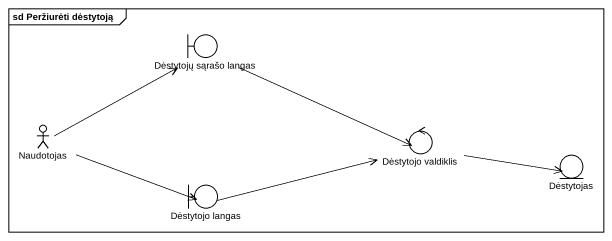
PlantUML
@startuml
mainframe sd Peržiurėti dėstytoją
boundary "Dėstytojų sąrašo langas" as Dėstytojų_sąrašo_langas
actor Naudotojas
control "Dėstytojo valdiklis" as Dėstytojo_valdiklis
boundary "Dėstytojo langas" as Dėstytojo_langas
entity Dėstytojas
Dėstytojų_sąrašo_langas -right-> Dėstytojo_valdiklis
Naudotojas -right-> Dėstytojų_sąrašo_langas
Naudotojas -right-> Dėstytojo_langas
Dėstytojo_valdiklis -right-> Dėstytojas
Dėstytojo_langas -right-> Dėstytojo_valdiklis
@enduml
